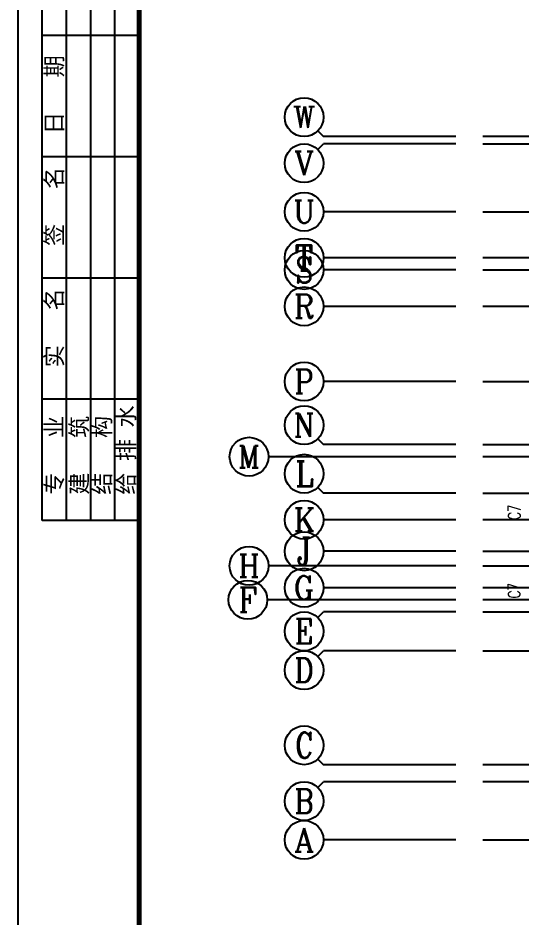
# Model space of a CAD drawing. Header units: metres. Extents: x -2059701 to -1976317, y -1316185 to -1264697.
# Drawn here: x -2059701 to -2049323, y -1301616 to -1283081 of the extents above; entities that cross this region are included whole.
import ezdxf
from ezdxf.enums import TextEntityAlignment as Align

# ---------------------------------------------------------------- set-up
doc = ezdxf.new("R2010")
doc.units = ezdxf.units.M
for name, color, linetype in [('AXIS', 7, 'Continuous'), ('AXIS_TEXT', 7, 'Continuous'), ('DOTE', 7, 'Continuous'), ('PUB_TITLE', 7, 'Continuous'), ('门窗编号', 7, 'Continuous')]:
    doc.layers.add(name, color=color, linetype=linetype)
doc.styles.add('_TCH_AXIS', font='COMPLEX')
doc.styles.add('COMPLEX', font='COMPLEX')
doc.styles.add('HZ', font='txt')

# ---------------------------------------------------------------- blocks, each defined once
blk = doc.blocks.new('_AXISO')
blk.add_circle((0, 0), 0.5)
at = {"layer": 'AXIS_TEXT', "style": 'COMPLEX', "width": 1.041667}
blk.add_attdef('A', text='', height=0.56, dxfattribs=at).set_placement((-0.25, -0.28), (0.25, -0.28), align=Align.FIT)

msp = doc.modelspace()

# ---------------------------------------------------------------- linework, layer by layer
for p, q in [((-2059201, -1293442), (-2059201, -1273442)), ((-2058701, -1293442), (-2058701, -1273442)), ((-2058201, -1293442), (-2058201, -1273442)), ((-2057701, -1293442), (-2057701, -1273442)), ((-2057201, -1293442), (-2057201, -1273442)), ((-2057201, -1283442), (-2059201, -1283442)), ((-2058387, -1283442), (-2059201, -1283442)), ((-2057201, -1285942), (-2059201, -1285942)), ((-2057201, -1288442), (-2059201, -1288442)), ((-2058387, -1288442), (-2059201, -1288442)), ((-2057201, -1290942), (-2059201, -1290942)), ((-2057201, -1290942), (-2059201, -1290942)), ((-2058387, -1290942), (-2059201, -1290942)), ((-2057201, -1293442), (-2059201, -1293442))]:
    msp.add_line(p, q)
at = {"layer": 'AXIS'}
for p, q in [((-2053515, -1285409), (-2053398, -1285526)), ((-2050666, -1285526), (-2053398, -1285526)), ((-2053515, -1285793), (-2053398, -1285676)), ((-2050666, -1285676), (-2053398, -1285676)), ((-2050666, -1287076), (-2053398, -1287076)), ((-2050666, -1288026), (-2053398, -1288026)), ((-2050666, -1288276), (-2053398, -1288276)), ((-2050666, -1289026), (-2053398, -1289026)), ((-2050666, -1290576), (-2053398, -1290576)), ((-2053515, -1291759), (-2053398, -1291876)), ((-2050666, -1291876), (-2053398, -1291876)), ((-2050666, -1292126), (-2054534, -1292126)), ((-2053515, -1292759), (-2053398, -1292876)), ((-2050666, -1292876), (-2053398, -1292876)), ((-2050666, -1293426), (-2053398, -1293426)), ((-2050666, -1294076), (-2053398, -1294076)), ((-2050666, -1294376), (-2054534, -1294376)), ((-2050666, -1294826), (-2053398, -1294826)), ((-2050666, -1295076), (-2054558, -1295076)), ((-2053515, -1295443), (-2053398, -1295326)), ((-2050666, -1295326), (-2053398, -1295326)), ((-2053515, -1296243), (-2053398, -1296126)), ((-2050666, -1296126), (-2053398, -1296126)), ((-2053515, -1298359), (-2053398, -1298476)), ((-2050666, -1298476), (-2053398, -1298476)), ((-2053515, -1298943), (-2053398, -1298826)), ((-2050666, -1298826), (-2053398, -1298826)), ((-2050666, -1300026), (-2053398, -1300026))]:
    msp.add_line(p, q, dxfattribs=at)
at = {"layer": 'DOTE'}
for p, q in [((-1992581, -1285526), (-2050109, -1285526)), ((-2050109, -1285676), (-1992581, -1285676)), ((-2050109, -1287076), (-1992581, -1287076)), ((-2019309, -1288026), (-2050109, -1288026)), ((-2050109, -1288276), (-1992581, -1288276)), ((-1992581, -1289026), (-2050109, -1289026)), ((-2050109, -1290576), (-1992581, -1290576)), ((-2050109, -1291876), (-1992581, -1291876)), ((-2019309, -1292126), (-2050109, -1292126)), ((-2050109, -1292876), (-1992581, -1292876)), ((-1992581, -1293426), (-2050109, -1293426)), ((-2050109, -1294076), (-1992581, -1294076)), ((-2050109, -1294376), (-1992581, -1294376)), ((-1992581, -1294826), (-2050109, -1294826)), ((-2001979, -1295076), (-2050109, -1295076)), ((-2050109, -1295326), (-1992581, -1295326)), ((-2050109, -1296126), (-1992581, -1296126)), ((-1992581, -1298476), (-2050109, -1298476)), ((-1992581, -1298826), (-2050109, -1298826)), ((-2050109, -1300026), (-1992581, -1300026))]:
    msp.add_line(p, q, dxfattribs=at)
at = {"layer": 'PUB_TITLE'}
msp.add_lwpolyline([(-2059701, -1314442), (-1985401, -1314442), (-1985401, -1272442), (-2059701, -1272442)], close=True, dxfattribs=at)
at = {"layer": 'PUB_TITLE', "const_width": 100}
msp.add_lwpolyline([(-2057201, -1313442), (-1986401, -1313442), (-1986401, -1273442), (-2057201, -1273442)], close=True, dxfattribs=at)

# ---------------------------------------------------------------- block references
at = {"layer": 'AXIS'}
ref = msp.add_blockref('_AXISO', (-2053798, -1285126), dxfattribs=dict(at, xscale=800, yscale=800, zscale=800))
ref.add_attrib('A', 'W', dxfattribs={"layer": 'AXIS_TEXT', "height": 442, "style": '_TCH_AXIS'}).set_placement((-2054029, -1285347), (-2053566, -1285347), align=Align.FIT)
ref = msp.add_blockref('_AXISO', (-2053798, -1286076), dxfattribs=dict(at, xscale=800, yscale=800, zscale=800))
ref.add_attrib('A', 'V', dxfattribs={"layer": 'AXIS_TEXT', "height": 486, "style": '_TCH_AXIS'}).set_placement((-2054006, -1286319), (-2053589, -1286319), align=Align.FIT)
ref = msp.add_blockref('_AXISO', (-2053798, -1287076), dxfattribs=dict(at, xscale=800, yscale=800, zscale=800))
ref.add_attrib('A', 'U', dxfattribs={"layer": 'AXIS_TEXT', "height": 463, "style": '_TCH_AXIS'}).set_placement((-2054018, -1287308), (-2053577, -1287308), align=Align.FIT)
ref = msp.add_blockref('_AXISO', (-2053798, -1288026), dxfattribs=dict(at, xscale=800, yscale=800, zscale=800))
ref.add_attrib('A', 'T', dxfattribs={"layer": 'AXIS_TEXT', "height": 521, "style": '_TCH_AXIS'}).set_placement((-2053984, -1288286), (-2053612, -1288286), align=Align.FIT)
ref = msp.add_blockref('_AXISO', (-2053798, -1288276), dxfattribs=dict(at, xscale=800, yscale=800, zscale=800))
ref.add_attrib('A', 'S', dxfattribs={"layer": 'AXIS_TEXT', "height": 533, "style": '_TCH_AXIS'}).set_placement((-2053975, -1288542), (-2053620, -1288542), align=Align.FIT)
ref = msp.add_blockref('_AXISO', (-2053798, -1289026), dxfattribs=dict(at, xscale=800, yscale=800, zscale=800))
ref.add_attrib('A', 'R', dxfattribs={"layer": 'AXIS_TEXT', "height": 486, "style": '_TCH_AXIS'}).set_placement((-2054006, -1289269), (-2053589, -1289269), align=Align.FIT)
ref = msp.add_blockref('_AXISO', (-2053798, -1290576), dxfattribs=dict(at, xscale=800, yscale=800, zscale=800))
ref.add_attrib('A', 'P', dxfattribs={"layer": 'AXIS_TEXT', "height": 497, "style": '_TCH_AXIS'}).set_placement((-2053999, -1290825), (-2053596, -1290825), align=Align.FIT)
ref = msp.add_blockref('_AXISO', (-2053798, -1291476), dxfattribs=dict(at, xscale=800, yscale=800, zscale=800))
ref.add_attrib('A', 'N', dxfattribs={"layer": 'AXIS_TEXT', "height": 475, "style": '_TCH_AXIS'}).set_placement((-2054012, -1291713), (-2053583, -1291713), align=Align.FIT)
ref = msp.add_blockref('_AXISO', (-2054934, -1292126), dxfattribs=dict(at, xscale=800, yscale=800, zscale=800))
ref.add_attrib('A', 'M', dxfattribs={"layer": 'AXIS_TEXT', "height": 453, "style": '_TCH_AXIS'}).set_placement((-2055160, -1292352), (-2054708, -1292352), align=Align.FIT)
ref = msp.add_blockref('_AXISO', (-2053798, -1292476), dxfattribs=dict(at, xscale=800, yscale=800, zscale=800))
ref.add_attrib('A', 'L', dxfattribs={"layer": 'AXIS_TEXT', "height": 521, "style": '_TCH_AXIS'}).set_placement((-2053984, -1292736), (-2053612, -1292736), align=Align.FIT)
ref = msp.add_blockref('_AXISO', (-2053798, -1293426), dxfattribs=dict(at, xscale=800, yscale=800, zscale=800))
ref.add_attrib('A', 'K', dxfattribs={"layer": 'AXIS_TEXT', "height": 475, "style": '_TCH_AXIS'}).set_placement((-2054012, -1293663), (-2053583, -1293663), align=Align.FIT)
ref = msp.add_blockref('_AXISO', (-2053798, -1294076), dxfattribs=dict(at, xscale=800, yscale=800, zscale=800))
ref.add_attrib('A', 'J', dxfattribs={"layer": 'AXIS_TEXT', "height": 567, "style": '_TCH_AXIS'}).set_placement((-2053946, -1294359), (-2053649, -1294359), align=Align.FIT)
ref = msp.add_blockref('_AXISO', (-2054934, -1294376), dxfattribs=dict(at, xscale=800, yscale=800, zscale=800))
ref.add_attrib('A', 'H', dxfattribs={"layer": 'AXIS_TEXT', "height": 463, "style": '_TCH_AXIS'}).set_placement((-2055154, -1294608), (-2054713, -1294608), align=Align.FIT)
ref = msp.add_blockref('_AXISO', (-2053798, -1294826), dxfattribs=dict(at, xscale=800, yscale=800, zscale=800))
ref.add_attrib('A', 'G', dxfattribs={"layer": 'AXIS_TEXT', "height": 486, "style": '_TCH_AXIS'}).set_placement((-2054006, -1295069), (-2053589, -1295069), align=Align.FIT)
ref = msp.add_blockref('_AXISO', (-2054958, -1295076), dxfattribs=dict(at, xscale=800, yscale=800, zscale=800))
ref.add_attrib('A', 'F', dxfattribs={"layer": 'AXIS_TEXT', "height": 509, "style": '_TCH_AXIS'}).set_placement((-2055152, -1295330), (-2054764, -1295330), align=Align.FIT)
ref = msp.add_blockref('_AXISO', (-2053798, -1295726), dxfattribs=dict(at, xscale=800, yscale=800, zscale=800))
ref.add_attrib('A', 'E', dxfattribs={"layer": 'AXIS_TEXT', "height": 509, "style": '_TCH_AXIS'}).set_placement((-2053992, -1295980), (-2053604, -1295980), align=Align.FIT)
ref = msp.add_blockref('_AXISO', (-2053798, -1296526), dxfattribs=dict(at, xscale=800, yscale=800, zscale=800))
ref.add_attrib('A', 'D', dxfattribs={"layer": 'AXIS_TEXT', "height": 497, "style": '_TCH_AXIS'}).set_placement((-2053999, -1296775), (-2053596, -1296775), align=Align.FIT)
ref = msp.add_blockref('_AXISO', (-2053798, -1298076), dxfattribs=dict(at, xscale=800, yscale=800, zscale=800))
ref.add_attrib('A', 'C', dxfattribs={"layer": 'AXIS_TEXT', "height": 521, "style": '_TCH_AXIS'}).set_placement((-2053984, -1298336), (-2053612, -1298336), align=Align.FIT)
ref = msp.add_blockref('_AXISO', (-2053798, -1299226), dxfattribs=dict(at, xscale=800, yscale=800, zscale=800))
ref.add_attrib('A', 'B', dxfattribs={"layer": 'AXIS_TEXT', "height": 497, "style": '_TCH_AXIS'}).set_placement((-2053999, -1299475), (-2053596, -1299475), align=Align.FIT)
ref = msp.add_blockref('_AXISO', (-2053798, -1300026), dxfattribs=dict(at, xscale=800, yscale=800, zscale=800))
ref.add_attrib('A', 'A', dxfattribs={"layer": 'AXIS_TEXT', "height": 486, "style": '_TCH_AXIS'}).set_placement((-2054006, -1300269), (-2053589, -1300269), align=Align.FIT)

# ---------------------------------------------------------------- texts
at = {"style": 'HZ'}
for s, p in [('日   期', (-2058780, -1285474)), ('签   名', (-2058780, -1287780)), ('实   名', (-2058780, -1290280)), ('给 排 水', (-2057296, -1292909)), ('专   业', (-2058780, -1292909)), ('建   筑', (-2058264, -1292909)), ('结   构', (-2057792, -1292909))]:
    msp.add_text(s, height=350, rotation=90, dxfattribs=at).set_placement(p)
at = {"layer": '门窗编号', "style": '_TCH_AXIS', "width": 0.705882}
for p in [(-2049337, -1293426), (-2049339, -1295044)]:
    msp.add_text('C7', height=250, rotation=89.9994, dxfattribs=at).set_placement(p)

doc.saveas('drawing.dxf')
